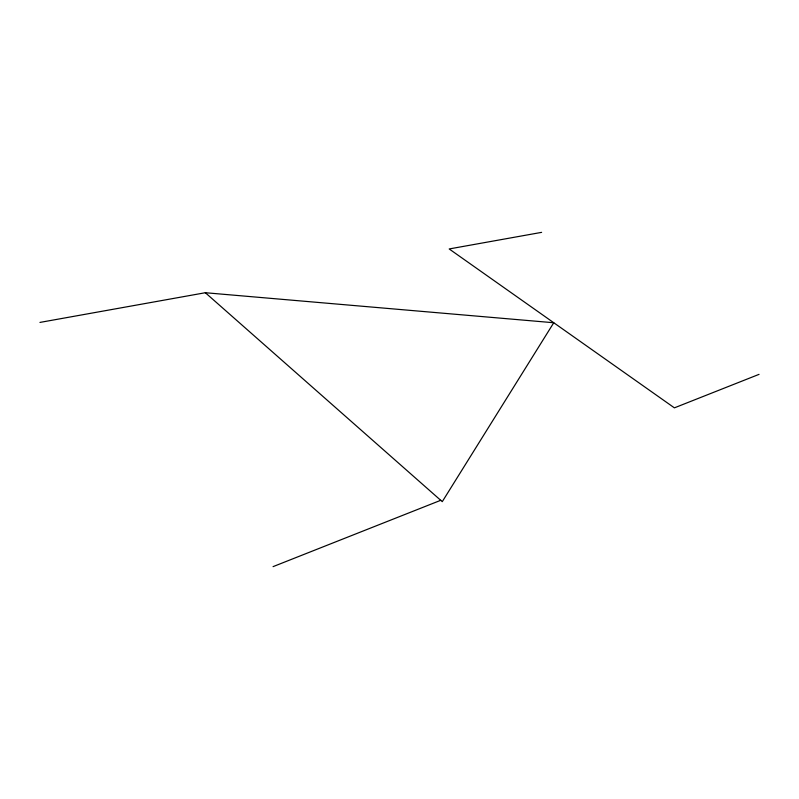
<?xml version="1.0" encoding="UTF-8"?>
<svg xmlns="http://www.w3.org/2000/svg" width="799" height="799" viewBox="0 0 799 799"><rect width="100%" height="100%" fill="white"/><g stroke="black" fill="none" stroke-linecap="round" stroke-linejoin="round"><path stroke-width="1.2" d="M273.058 566.641L440.728 500.304M759.05 374.361L674.396 407.85L449.178 248.948L541.622 232.359M39.95 322.416L205.343 292.724L553.757 322.746L442.266 501.662L205.343 292.724"/></g></svg>
